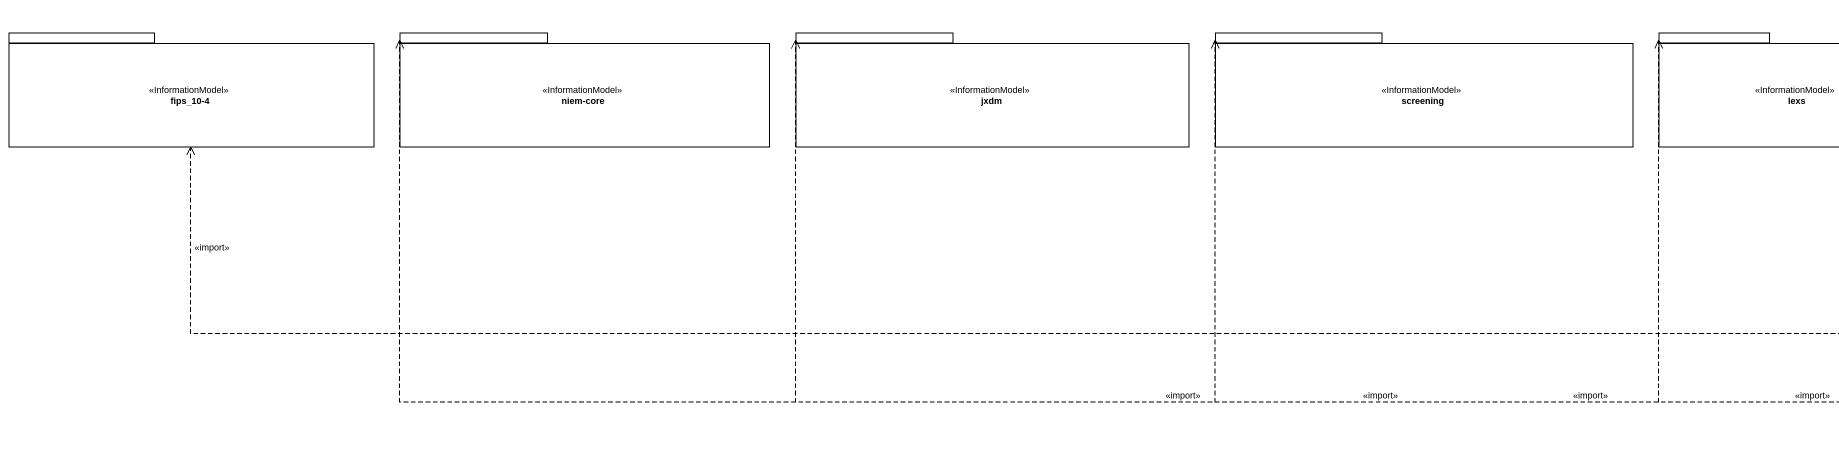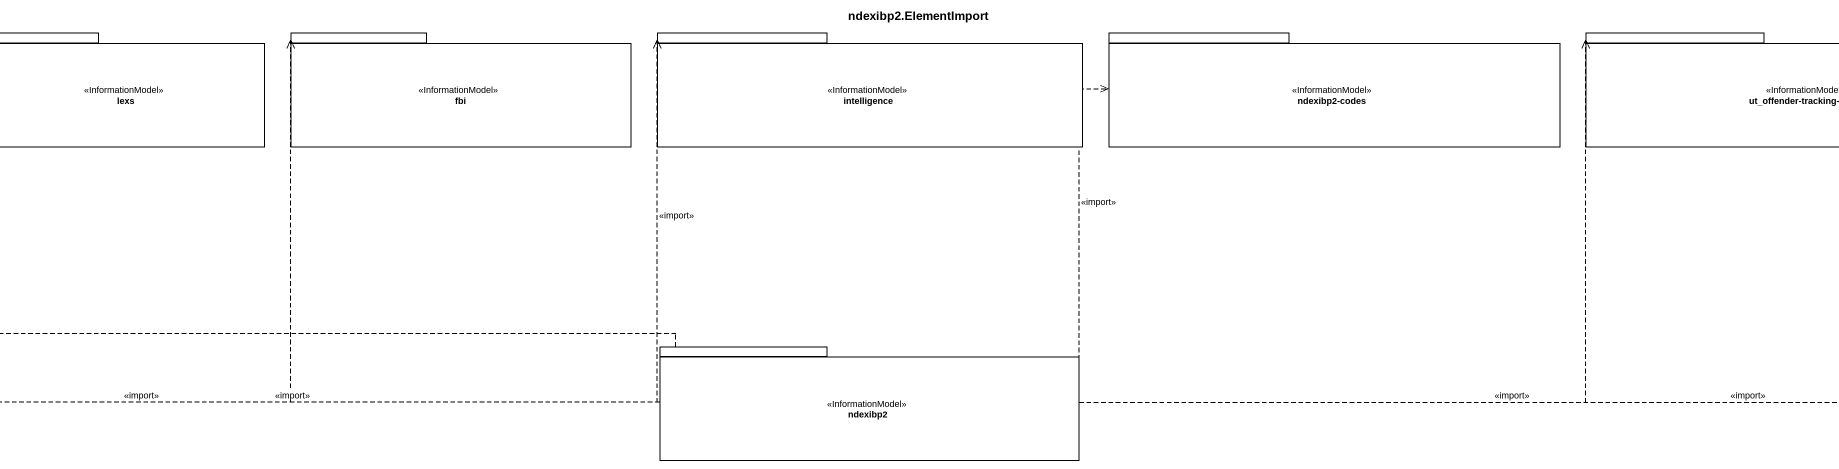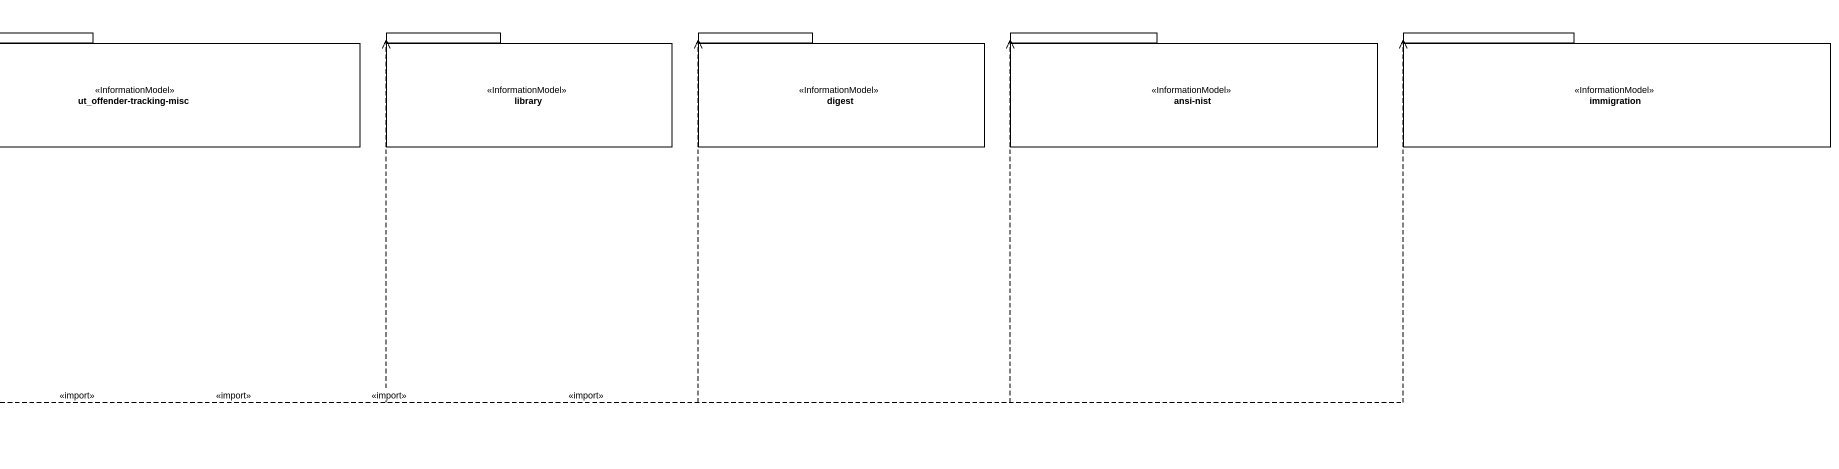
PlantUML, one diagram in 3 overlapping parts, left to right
@startuml
title ndexibp2.ElementImport
package "fips_10-4" as fips_10_4 <<InformationModel>> {
}
package "niem-core" as niem_core <<InformationModel>> {
}
package jxdm <<InformationModel>> {
}
package screening <<InformationModel>> {
}
package lexs <<InformationModel>> {
}
package fbi <<InformationModel>> {
}
package intelligence <<InformationModel>> {
}
package "ndexibp2-codes" as ndexibp2_codes <<InformationModel>> {
}
package "ut_offender-tracking-misc" as ut_offender_tracking_misc <<InformationModel>> {
}
package library <<InformationModel>> {
}
package digest <<InformationModel>> {
}
package "ansi-nist" as ansi_nist <<InformationModel>> {
}
package immigration <<InformationModel>> {
}
package ndexibp2 <<InformationModel>> {
}
ndexibp2 .left.> fips_10_4 : <<import>>
ndexibp2 .left.> niem_core : <<import>>
ndexibp2 .left.> jxdm : <<import>>
ndexibp2 .left.> screening : <<import>>
ndexibp2 .left.> lexs : <<import>>
ndexibp2 .up.> fbi : <<import>>
ndexibp2 .up.> intelligence : <<import>>
ndexibp2 .up.> ndexibp2_codes : <<import>>
ndexibp2 .right.> ut_offender_tracking_misc : <<import>>
ndexibp2 .right.> library : <<import>>
ndexibp2 .right.> digest : <<import>>
ndexibp2 .right.> ansi_nist : <<import>>
ndexibp2 .right.> immigration : <<import>>
@enduml
